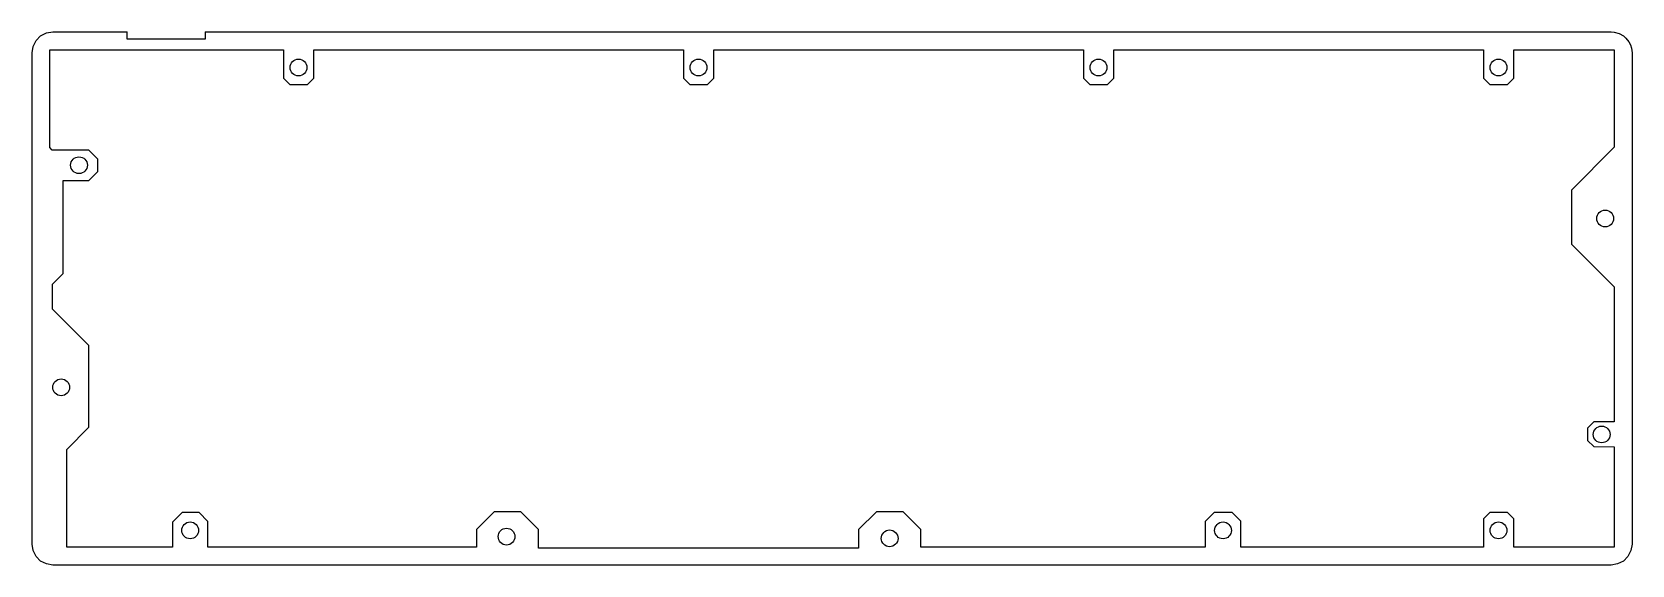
# Model space of a CAD drawing. Header units: millimetres. Extents: x 0 to 229, y -89 to -13.
import ezdxf

# ---------------------------------------------------------------- set-up
doc = ezdxf.new("R2010")
doc.units = ezdxf.units.MM

msp = doc.modelspace()

# ---------------------------------------------------------------- linework, layer by layer
for points in [[(225.62, -12.7), (226.08, -12.74), (226.76, -12.93), (227.38, -13.27), (227.74, -13.58), (228.17, -14.13), (228.39, -14.55), (228.53, -15), (228.62, -15.7), (228.62, -85.9), (228.47, -86.83), (228.04, -87.66), (227.38, -88.33), (226.54, -88.75), (225.62, -88.9), (3.01, -88.9), (2.09, -88.75), (1.25, -88.33), (0.59, -87.66), (0.16, -86.83), (0.02, -85.9), (0.02, -15.7), (0.16, -14.77), (0.59, -13.94), (1.25, -13.27), (2.09, -12.84), (3.01, -12.7), (13.59, -12.7)], [(24.78, -12.7), (24.78, -13.72), (13.59, -13.72), (13.59, -13.08), (13.59, -12.7), (13.59, -12.7)], [(24.78, -12.7), (225.62, -12.7)], [(2.92, -29.59), (2.54, -29.21), (2.54, -15.24)], [(2.55, -15.24), (13.6, -15.24)], [(13.6, -15.24), (35.57, -15.24)], [(35.56, -15.24), (35.94, -15.24), (35.94, -19.3), (36.83, -20.19), (39.37, -20.19), (40.26, -19.3), (40.26, -15.24), (40.64, -15.24)], [(40.64, -15.24), (92.71, -15.24)], [(92.71, -15.24), (93.09, -15.24), (93.09, -19.3), (93.98, -20.19), (96.52, -20.19), (97.41, -19.3), (97.41, -15.24), (97.79, -15.24)], [(97.79, -15.24), (149.86, -15.24)], [(149.86, -15.24), (150.24, -15.24), (150.24, -19.3), (151.13, -20.19), (153.67, -20.19), (154.56, -19.3), (154.56, -15.24), (154.94, -15.24)], [(154.94, -15.24), (207.04, -15.24)], [(207.04, -15.24), (207.39, -15.24), (207.39, -19.3), (208.28, -20.19), (210.82, -20.19), (211.71, -19.3), (211.71, -15.24), (211.84, -15.24), (212.09, -15.24)], [(212.09, -15.24), (226.08, -15.24), (226.08, -29.19), (219.96, -35.31), (219.96, -43.05), (226.06, -49.15), (226.06, -68.45)], [(4.45, -33.91), (8.13, -33.91), (9.4, -32.64), (9.4, -30.86), (8.13, -29.59), (2.92, -29.59)], [(20.08, -86.36), (4.97, -86.36), (4.97, -72.39), (8.14, -69.21), (8.14, -57.53), (2.93, -52.32), (2.93, -48.77), (4.46, -47.24), (4.46, -33.91)], [(226.06, -68.45), (223.14, -68.45), (222.25, -69.34), (222.25, -71.09), (223.14, -71.98), (226.06, -72.01)], [(226.06, -72.01), (226.06, -86.36), (212.09, -86.36)], [(25.15, -86.36), (25.15, -82.68), (23.88, -81.41), (21.46, -81.41), (20.09, -82.78), (20.07, -86.36)], [(167.64, -86.36), (127, -86.36), (127, -83.82), (124.46, -81.28), (120.65, -81.28), (118.11, -83.82), (118.11, -86.49), (72.39, -86.49), (72.39, -83.82), (69.85, -81.28), (66.04, -81.28), (63.5, -83.82), (63.5, -86.36), (25.15, -86.36)], [(172.72, -86.36), (172.72, -82.65), (171.48, -81.41), (168.91, -81.41), (167.64, -82.68), (167.64, -86.36)], [(212.09, -86.36), (211.71, -86.36), (211.71, -82.3), (210.82, -81.41), (208.28, -81.41), (207.39, -82.3), (207.39, -86.36), (207.04, -86.36)], [(207.04, -86.36), (172.72, -86.36)]]:
    msp.add_lwpolyline(points)
for centre in [(38.1, -17.78), (95.25, -17.78), (152.4, -17.78), (209.55, -17.78), (6.73, -31.75), (224.79, -39.37), (4.19, -63.5), (224.28, -70.23), (22.61, -83.95), (67.82, -84.84), (122.55, -85.09), (170.18, -83.95), (209.55, -83.95)]:
    msp.add_circle(centre, 1.2)

doc.saveas('drawing.dxf')
